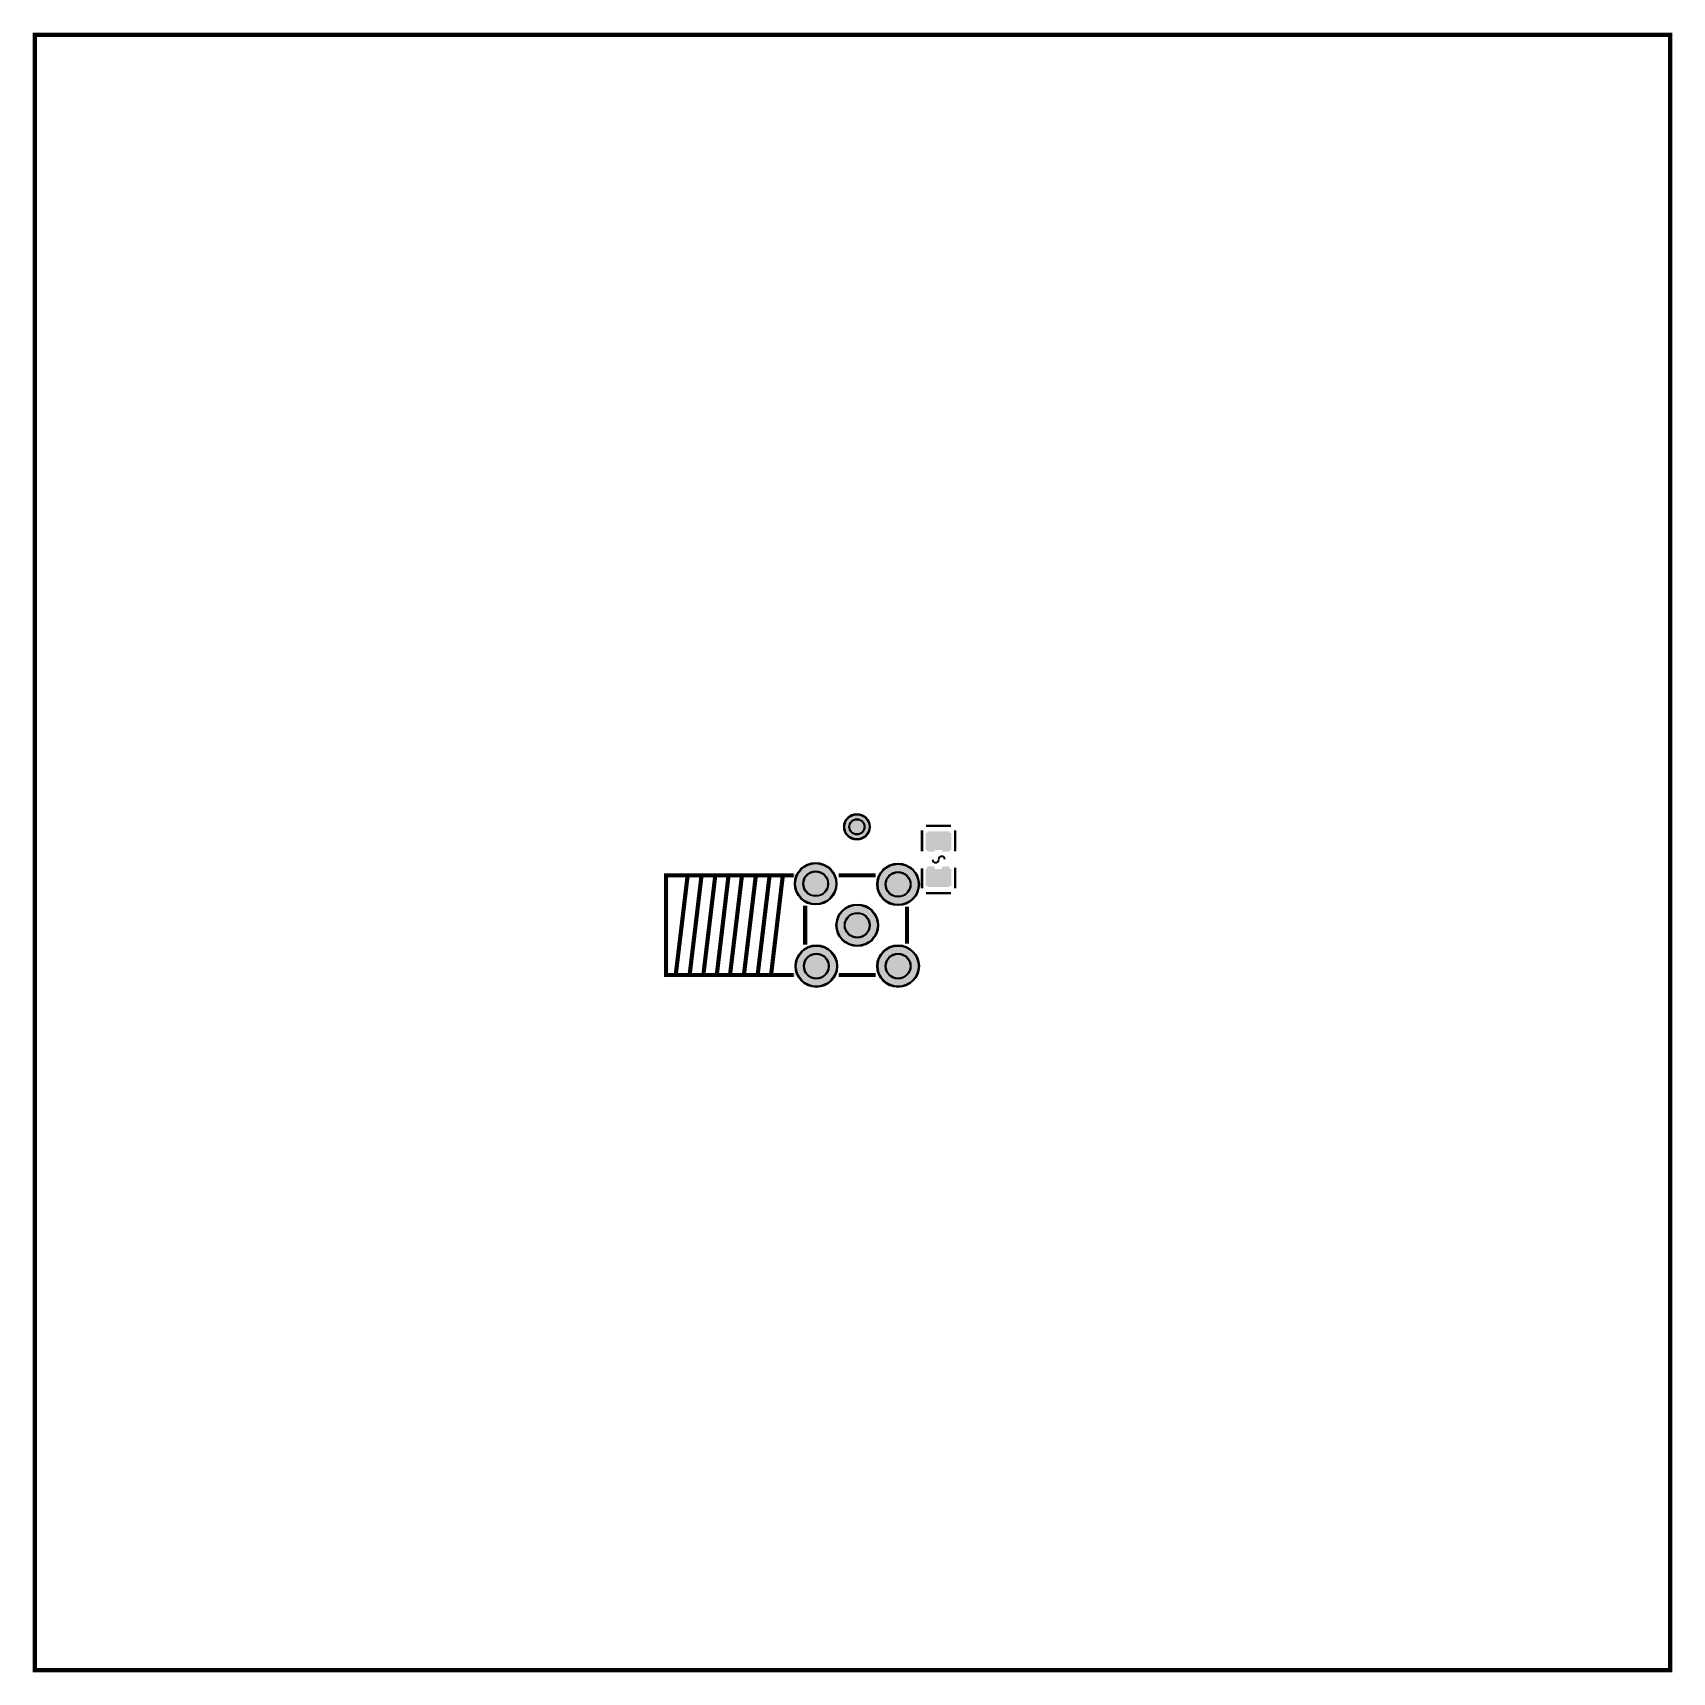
# Model space of a CAD drawing. Header units: millimetres. Extents: x -50 to 50, y -50 to 50.
import ezdxf

# ---------------------------------------------------------------- set-up
doc = ezdxf.new("R2010")
doc.units = ezdxf.units.MM
for name, color, linetype, true_color in [('BoardOutLine', 7, 'Continuous', 0xff00ff), ('BottomSolderMaskLayer', 7, 'Continuous', 0xaa00ff), ('Document', 7, 'Continuous', 0xffffff), ('Multi-Layer', 7, 'Continuous', 0xc0c0c0), ('TopLayer', 7, 'Continuous', 0xff0000), ('TopPasteMaskLayer', 7, 'Continuous', 0x808080), ('TopSilkLayer', 7, 'Continuous', 0xffcc00), ('TopSolderMaskLayer', 7, 'Continuous', 0x800080)]:
    doc.layers.add(name, color=color, linetype=linetype, true_color=true_color)

msp = doc.modelspace()

# ---------------------------------------------------------------- hatches: boundary and pattern name
at = {"layer": 'BottomSolderMaskLayer'}
for points in [[(-0.52, 1.57, 1), (1.05, 1.57, 1)], [(-3.53, -1.91, 1), (-0.98, -1.91, 1)], [(1.51, -1.95, 1), (4.06, -1.95, 1)], [(-0.99, -4.45, 1), (1.56, -4.45, 1)], [(-3.49, -6.95, 1), (-0.94, -6.95, 1)], [(1.51, -6.95, 1), (4.06, -6.95, 1)]]:
    msp.add_hatch(color=256, dxfattribs=at).paths.add_polyline_path(points)
at = {"layer": 'Document'}
msp.add_hatch(color=256, dxfattribs=at).paths.add_polyline_path([(-3.59, -7.62), (-11.4, -7.62), (-11.41, -7.62), (-11.43, -7.62), (-11.45, -7.61), (-11.46, -7.6), (-11.47, -7.6), (-11.49, -7.58), (-11.5, -7.57), (-11.51, -7.56), (-11.51, -7.54), (-11.52, -7.53), (-11.52, -7.51), (-11.52, -7.49), (-11.52, -1.4), (-11.52, -1.38), (-11.52, -1.37), (-11.51, -1.35), (-11.51, -1.34), (-11.5, -1.32), (-11.49, -1.31), (-11.47, -1.3), (-11.46, -1.29), (-11.45, -1.28), (-11.43, -1.28), (-11.41, -1.27), (-11.4, -1.27), (-3.59, -1.27), (-3.57, -1.27), (-3.56, -1.28), (-3.54, -1.28), (-3.53, -1.29), (-3.51, -1.3), (-3.5, -1.31), (-3.49, -1.32), (-3.48, -1.34), (-3.47, -1.35), (-3.47, -1.37), (-3.46, -1.38), (-3.46, -1.4), (-3.46, -1.42), (-3.47, -1.43), (-3.47, -1.45), (-3.48, -1.46), (-3.49, -1.48), (-3.5, -1.49), (-3.51, -1.5), (-3.53, -1.51), (-3.54, -1.52), (-3.56, -1.52), (-3.57, -1.52), (-3.59, -1.53), (-11.27, -1.53), (-11.27, -7.37), (-3.59, -7.37), (-3.57, -7.37), (-3.56, -7.37), (-3.54, -7.38), (-3.53, -7.38), (-3.51, -7.39), (-3.5, -7.41), (-3.49, -7.42), (-3.48, -7.43), (-3.47, -7.45), (-3.47, -7.46), (-3.46, -7.48), (-3.46, -7.49), (-3.46, -7.51), (-3.47, -7.53), (-3.47, -7.54), (-3.48, -7.56), (-3.49, -7.57), (-3.5, -7.58), (-3.51, -7.6), (-3.53, -7.6), (-3.54, -7.61), (-3.56, -7.62), (-3.57, -7.62), (-3.59, -7.62)])
at = {"layer": 'Multi-Layer'}
for points in [[(-3.5, -1.91, 1), (-1, -1.91, 1)], [(1.54, -1.95, 1), (4.04, -1.95, 1)], [(-0.96, -4.45, 1), (1.54, -4.45, 1)], [(-3.46, -6.95, 1), (-0.96, -6.95, 1)], [(1.54, -6.95, 1), (4.04, -6.95, 1)]]:
    msp.add_hatch(color=256, dxfattribs=at).paths.add_polyline_path(points)
at = {"layer": 'TopLayer'}
for points in [[(4.52, 0.17), (4.52, 1.17), (6.02, 1.17), (6.02, 0.17)], [(4.52, -2.03), (4.52, -1.03), (6.02, -1.03), (6.02, -2.03)]]:
    msp.add_hatch(color=256, dxfattribs=at).paths.add_polyline_path(points)
at = {"layer": 'TopPasteMaskLayer'}
for points in [[(5.89, 0.05), (5.47, 0.05), (5.47, 0.49), (5.02, 0.49), (5.02, 0.05), (4.61, 0.05), (4.56, 0.1), (4.56, 1.25), (4.61, 1.3), (5.89, 1.3), (5.94, 1.25), (5.94, 0.1)], [(5.89, -2.1), (4.61, -2.1), (4.56, -2.05), (4.56, -0.9), (4.61, -0.85), (5.02, -0.85), (5.02, -1.3), (5.47, -1.3), (5.47, -0.86), (5.89, -0.85), (5.94, -0.9), (5.94, -2.05)]]:
    msp.add_hatch(color=256, dxfattribs=at).paths.add_polyline_path(points)
at = {"layer": 'TopSolderMaskLayer'}
for points in [[(-0.52, 1.57, 1), (1.05, 1.57, 1)], [(4.48, 0.16), (4.48, 1.19), (6.05, 1.19), (6.05, 0.16)], [(-3.53, -1.91, 1), (-0.98, -1.91, 1)], [(1.51, -1.95, 1), (4.06, -1.95, 1)], [(4.48, -2.04), (4.48, -1.01), (6.05, -1.01), (6.05, -2.04)], [(-0.99, -4.45, 1), (1.56, -4.45, 1)], [(-3.49, -6.95, 1), (-0.94, -6.95, 1)], [(1.51, -6.95, 1), (4.06, -6.95, 1)]]:
    msp.add_hatch(color=256, dxfattribs=at).paths.add_polyline_path(points)

# ---------------------------------------------------------------- linework, layer by layer
at = {"layer": 'BoardOutLine', "const_width": 0.254}
msp.add_lwpolyline([(-50, 50), (50, 50), (50, -50), (-50, -50), (-50, 50)], close=True, dxfattribs=at)
at = {"layer": 'BottomSolderMaskLayer'}
for centre, radius in [((0.27, 1.57), 0.787), ((0.27, 1.57), 0.472), ((-2.25, -1.91), 1.28), ((2.79, -1.95), 1.28), ((-2.25, -1.91), 0.765), ((2.79, -1.95), 0.765), ((0.29, -4.45), 1.28), ((0.29, -4.45), 0.765), ((-2.21, -6.95), 1.28), ((2.79, -6.95), 1.28), ((-2.21, -6.95), 0.765), ((2.79, -6.95), 0.765)]:
    msp.add_circle(centre, radius, dxfattribs=at)
at = {"layer": 'Multi-Layer'}
for centre, radius in [((0.27, 1.57), 0.762), ((0.27, 1.57), 0.457), ((-2.25, -1.91), 1.25), ((2.79, -1.95), 1.25), ((-2.25, -1.91), 0.75), ((2.79, -1.95), 0.75), ((0.29, -4.45), 1.25), ((0.29, -4.45), 0.75), ((-2.21, -6.95), 1.25), ((2.79, -6.95), 1.25), ((-2.21, -6.95), 0.75), ((2.79, -6.95), 0.75)]:
    msp.add_circle(centre, radius, dxfattribs=at)
at = {"layer": 'TopSilkLayer'}
for points, const_width in [([(4.25, 1.35), (4.25, 0.08)], 0.152), ([(4.5, 1.63), (6.03, 1.63)], 0.152), ([(6.28, 0.08), (6.28, 1.35)], 0.152), ([(4.25, -2.2), (4.25, -0.97)], 0.152), ([(6.28, -0.93), (6.28, -2.2)], 0.152), ([(-3.59, -7.49), (-11.4, -7.49), (-11.4, -1.4), (-3.59, -1.4)], 0.254), ([(-10.08, -1.4), (-10.81, -7.49)], 0.254), ([(-9.23, -1.4), (-9.96, -7.49)], 0.254), ([(-8.39, -1.4), (-9.12, -7.49)], 0.254), ([(-7.58, -1.4), (-8.3, -7.49)], 0.254), ([(-6.76, -1.4), (-7.49, -7.49)], 0.254), ([(-5.91, -1.4), (-6.64, -7.49)], 0.254), ([(-5.07, -1.4), (-5.8, -7.49)], 0.254), ([(-4.26, -1.4), (-4.98, -7.49)], 0.254), ([(-0.84, -1.4), (1.41, -1.4)], 0.254), ([(4.5, -2.49), (6.03, -2.49)], 0.152), ([(-2.89, -3.26), (-2.89, -5.63)], 0.254), ([(3.33, -3.32), (3.33, -5.57)], 0.254), ([(1.41, -7.49), (-0.84, -7.49)], 0.254)]:
    msp.add_lwpolyline(points, dxfattribs=dict(at, const_width=const_width))
for centre, start, end in [((5.08, -0.43), 180, 0), ((5.46, -0.43), 0, 180)]:
    msp.add_arc(centre, 0.191, start, end, dxfattribs=at)
at = {"layer": 'TopSolderMaskLayer'}
for centre, radius in [((0.27, 1.57), 0.787), ((0.27, 1.57), 0.472), ((-2.25, -1.91), 1.28), ((2.79, -1.95), 1.28), ((-2.25, -1.91), 0.765), ((2.79, -1.95), 0.765), ((0.29, -4.45), 1.28), ((0.29, -4.45), 0.765), ((-2.21, -6.95), 1.28), ((2.79, -6.95), 1.28), ((-2.21, -6.95), 0.765), ((2.79, -6.95), 0.765)]:
    msp.add_circle(centre, radius, dxfattribs=at)

doc.saveas('drawing.dxf')
